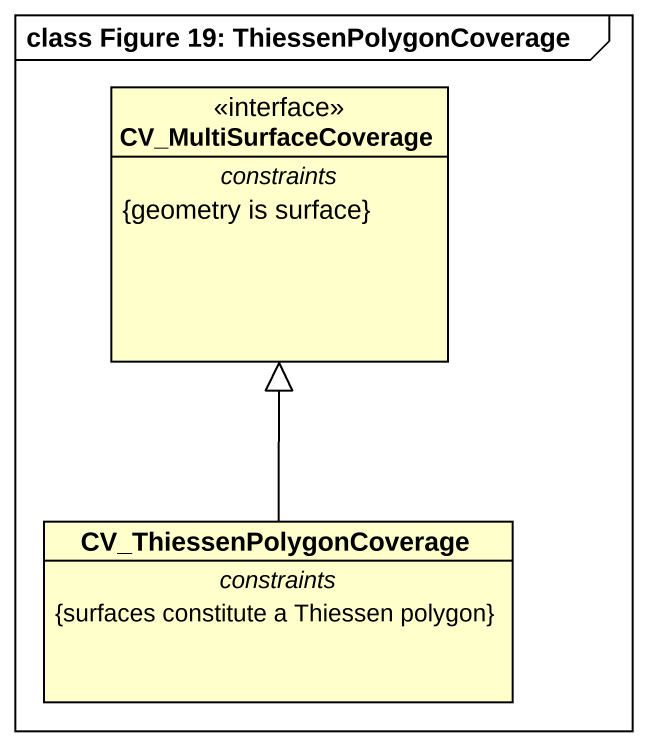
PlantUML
@startuml
mainframe class Figure 19: ThiessenPolygonCoverage
hide circle
hide empty members
class CV_MultiSurfaceCoverage <<interface>> {
  -- constraints --
  {geometry is surface}
}
class CV_ThiessenPolygonCoverage {
  -- constraints --
  {surfaces constitute a Thiessen polygon}
}
CV_ThiessenPolygonCoverage -up-|> CV_MultiSurfaceCoverage
@enduml
